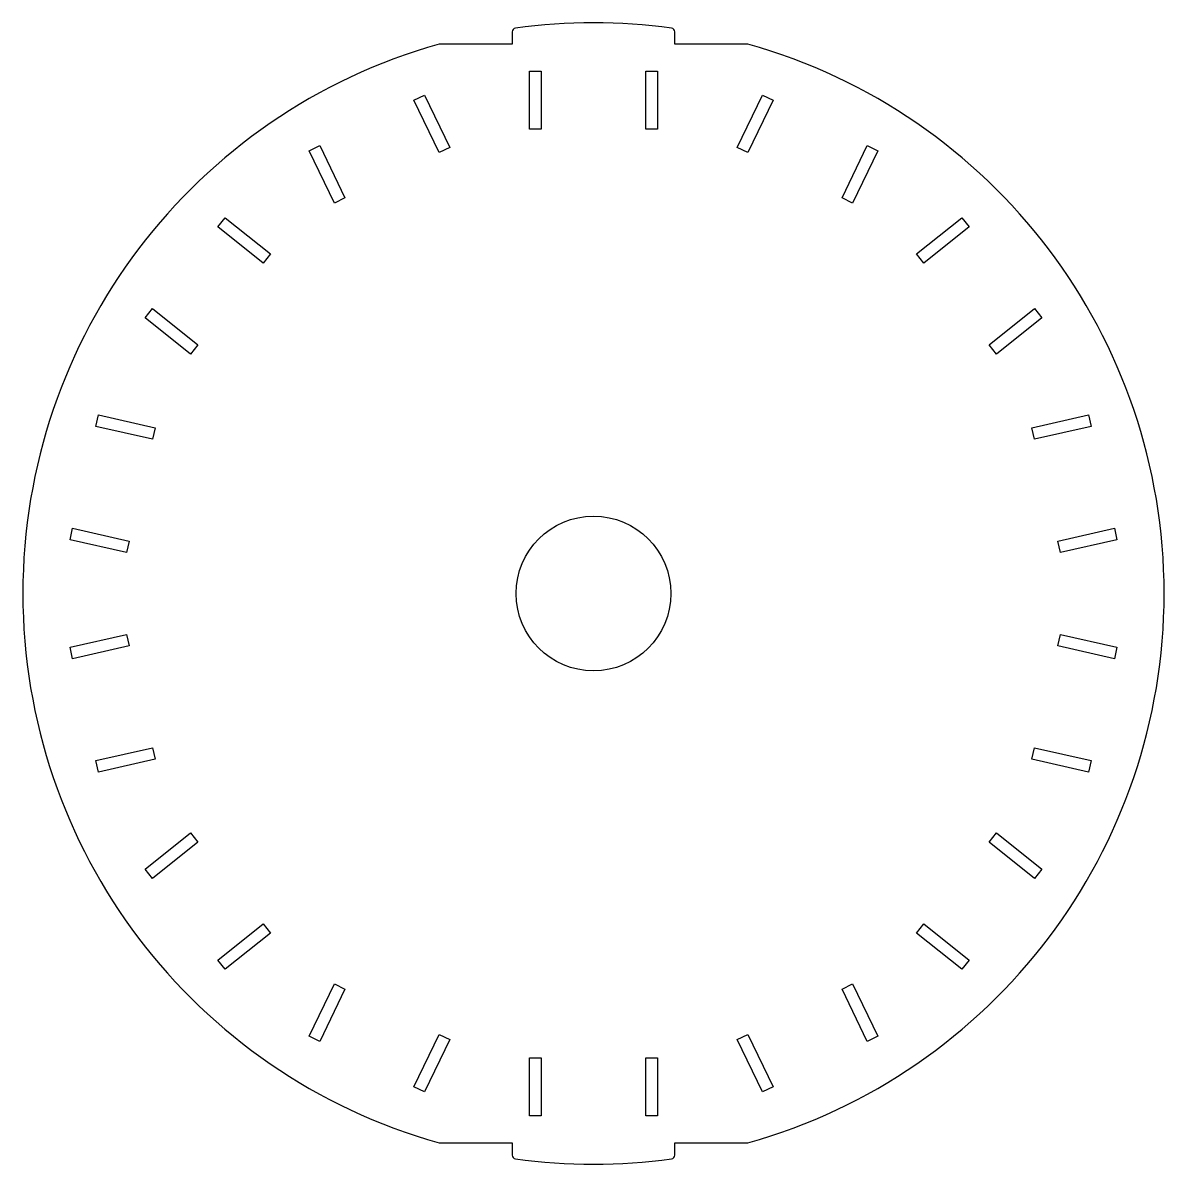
# Model space of a CAD drawing. Header units: millimetres. Extents: x -148 to 148, y -148 to 148.
import ezdxf

# ---------------------------------------------------------------- set-up
doc = ezdxf.new("R2010")
doc.units = ezdxf.units.MM
doc.layers.get('0').update_dxf_attribs({"linetype": 'CONTINUOUS'})

msp = doc.modelspace()

# ---------------------------------------------------------------- linework, layer by layer
msp.add_lwpolyline([(21, 145.13, 0.374649), (20.14, 146.12, 0.06858), (-20.14, 146.12, 0.374649), (-21, 145.13), (-21, 142), (-39.9, 142, 0.757725), (-39.9, -142), (-21, -142), (-21, -145.13, 0.374649), (-20.14, -146.12, 0.06858), (20.14, -146.12, 0.374649), (21, -145.13), (21, -142), (39.9, -142, 0.757725), (39.9, 142), (21, 142)], format="xyb", close=True)
for points in [[(-16.55, 135), (-13.5, 135), (-13.5, 120), (-16.55, 120)], [(13.5, 135), (16.55, 135), (16.55, 120), (13.5, 120)], [(-46.41, 127.49), (-43.66, 128.81), (-37.15, 115.3), (-39.9, 113.97)], [(43.66, 128.81), (46.41, 127.49), (39.9, 113.97), (37.15, 115.3)], [(-73.49, 114.45), (-70.74, 115.77), (-64.23, 102.26), (-66.98, 100.93)], [(70.74, 115.77), (73.49, 114.45), (66.98, 100.93), (64.23, 102.26)], [(-97.13, 94.73), (-95.23, 97.11), (-83.5, 87.76), (-85.4, 85.37)], [(95.23, 97.11), (97.13, 94.73), (85.4, 85.37), (83.5, 87.76)], [(-115.87, 71.23), (-113.96, 73.62), (-102.24, 64.26), (-104.14, 61.88)], [(113.96, 73.62), (115.87, 71.23), (104.14, 61.88), (102.24, 64.26)], [(-128.61, 43.2), (-127.93, 46.18), (-113.31, 42.84), (-113.99, 39.86)], [(127.93, 46.18), (128.61, 43.2), (113.99, 39.86), (113.31, 42.84)], [(-135.3, 13.9), (-134.62, 16.88), (-120, 13.54), (-120.68, 10.56)], [(134.62, 16.88), (135.3, 13.9), (120.68, 10.56), (120, 13.54)], [(-134.62, -16.88), (-135.3, -13.9), (-120.68, -10.56), (-120, -13.54)], [(135.3, -13.9), (134.62, -16.88), (120, -13.54), (120.68, -10.56)], [(-127.93, -46.18), (-128.61, -43.2), (-113.99, -39.86), (-113.31, -42.84)], [(128.61, -43.2), (127.93, -46.18), (113.31, -42.84), (113.99, -39.86)], [(-113.96, -73.62), (-115.87, -71.23), (-104.14, -61.88), (-102.24, -64.26)], [(115.87, -71.23), (113.96, -73.62), (102.24, -64.26), (104.14, -61.88)], [(-95.23, -97.11), (-97.13, -94.73), (-85.4, -85.37), (-83.5, -87.76)], [(97.13, -94.73), (95.23, -97.11), (83.5, -87.76), (85.4, -85.37)], [(-70.74, -115.77), (-73.49, -114.45), (-66.98, -100.93), (-64.23, -102.26)], [(73.49, -114.45), (70.74, -115.77), (64.23, -102.26), (66.98, -100.93)], [(-43.66, -128.81), (-46.41, -127.49), (-39.9, -113.97), (-37.15, -115.3)], [(46.41, -127.49), (43.66, -128.81), (37.15, -115.3), (39.9, -113.97)], [(-13.5, -120), (-13.5, -135), (-16.55, -135), (-16.55, -120)], [(16.55, -135), (13.5, -135), (13.5, -120), (16.55, -120)]]:
    msp.add_lwpolyline(points, close=True)
msp.add_circle((0, 0), 20)

doc.saveas('drawing.dxf')
